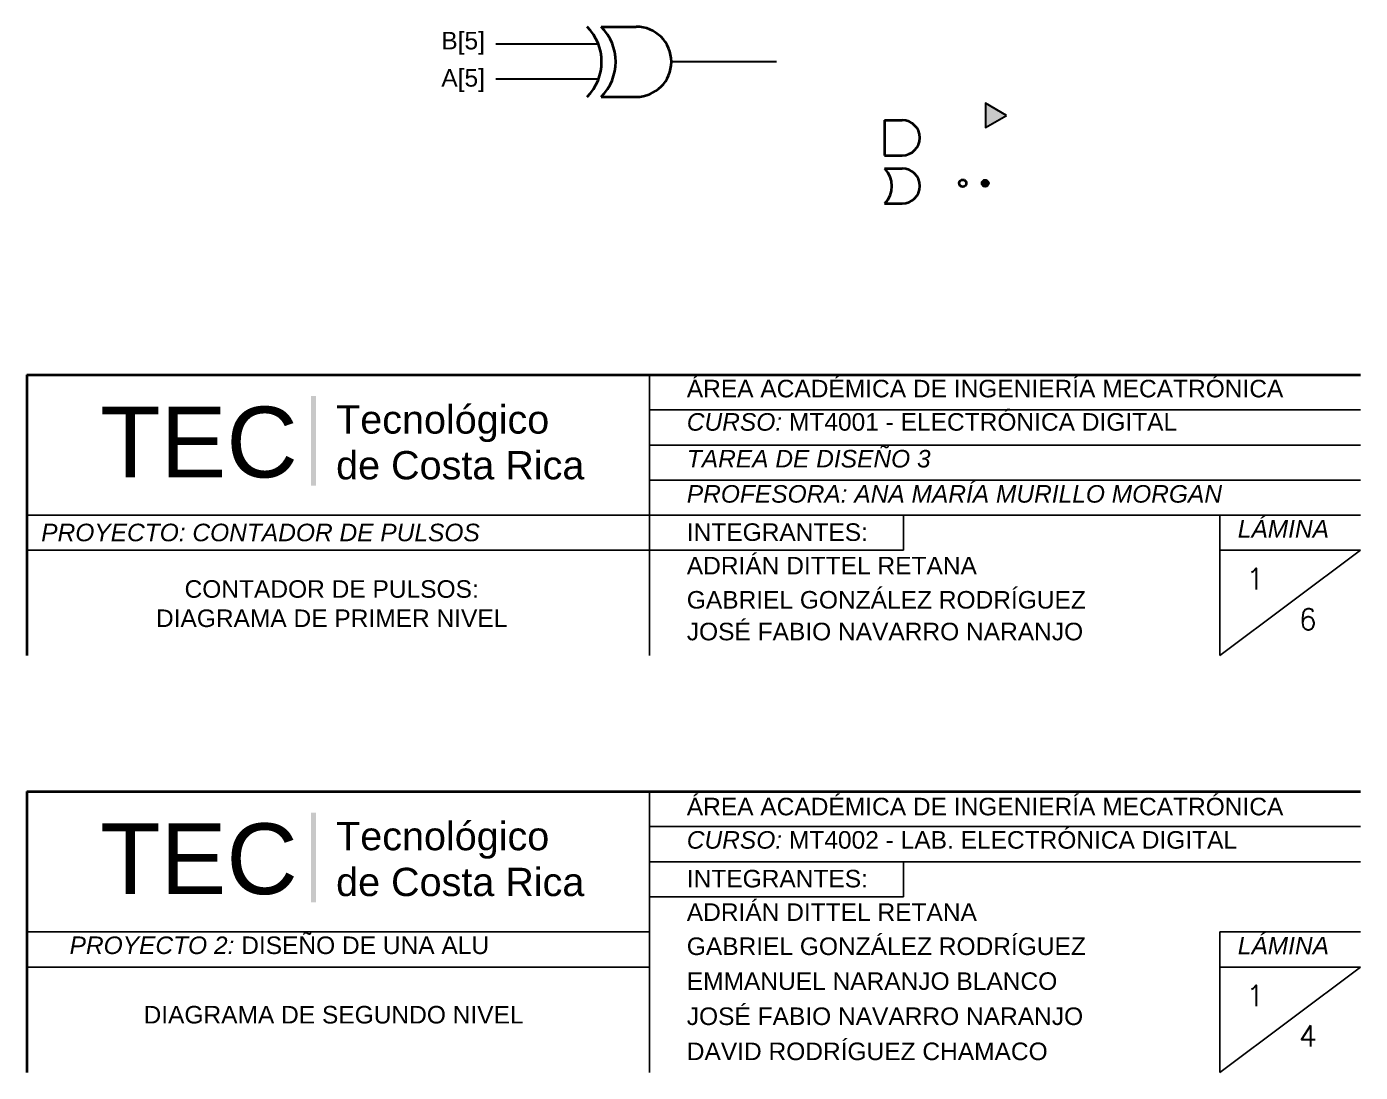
# Model space of a CAD drawing. Header units: millimetres. Extents: x -214 to 858, y 4 to 621.
# Drawn here: x -214.2 to -24.2, y 4.4 to 153.3 of the extents above; entities that cross this region are included whole.
import ezdxf

# ---------------------------------------------------------------- set-up
doc = ezdxf.new("R2010")
doc.units = ezdxf.units.MM
doc.layers.add('Cables', color=7, linetype='Continuous', lineweight=30)
doc.layers.add('Contorno', color=7, linetype='Continuous', lineweight=40)
doc.layers.add('Texto', color=7, linetype='Continuous')
doc.styles.add('PDF Arial', font='arial.ttf')
doc.styles.add('Rotulado', font='arial.ttf', dxfattribs={"height": 10})
doc.styles.add('s1', font='romans.shx')

msp = doc.modelspace()

# ---------------------------------------------------------------- hatches: boundary and pattern name
at = {"layer": 'Cables'}
h = msp.add_hatch(color=256, dxfattribs=at)
h.dxf.hatch_style = 1
h.paths.add_polyline_path([(-74.6, 140.68), (-77.6, 142.41), (-77.6, 138.95)])
h = msp.add_hatch(color=256, dxfattribs=at)
h.dxf.hatch_style = 1
h.paths.add_polyline_path([(-77.14, 131.02, 1), (-78.14, 131.02, 1)])

# ---------------------------------------------------------------- linework, layer by layer
for p, q in [((-125.48, 63.73), (-125.48, 103.73)), ((-125.48, 98.73), (-24.19, 98.73)), ((-125.48, 93.73), (-24.19, 93.73)), ((-125.48, 88.73), (-24.19, 88.73)), ((-214.19, 83.73), (-125.48, 83.73)), ((-125.48, 83.73), (-24.19, 83.73)), ((-44.19, 83.73), (-24.19, 83.73)), ((-44.19, 63.73), (-44.19, 83.73)), ((-214.19, 78.73), (-125.48, 78.73)), ((-125.48, 78.73), (-125.48, 73.73)), ((-89.28, 78.73), (-125.48, 78.73)), ((-44.19, 78.73), (-24.19, 78.73)), ((-24.19, 78.73), (-44.19, 63.73)), ((-125.48, 73.73), (-125.48, 68.73)), ((-125.48, 4.37), (-125.48, 44.37)), ((-125.48, 39.37), (-24.19, 39.37)), ((-125.48, 34.37), (-24.19, 34.37)), ((-89.28, 29.37), (-125.48, 29.37)), ((-214.19, 24.37), (-125.48, 24.37)), ((-44.19, 24.37), (-24.19, 24.37)), ((-44.19, 4.37), (-44.19, 24.37)), ((-214.19, 19.37), (-125.48, 19.37)), ((-125.48, 19.37), (-125.48, 14.37)), ((-44.19, 19.37), (-24.19, 19.37)), ((-24.19, 19.37), (-44.19, 4.37)), ((-125.48, 14.37), (-125.48, 9.37))]:
    msp.add_line(p, q)
at = {"color": 7}
for p, q in [((-89.28, 78.73), (-89.28, 83.73)), ((-89.28, 29.37), (-89.28, 34.37))]:
    msp.add_line(p, q, dxfattribs=at)
at = {"color": 251, "true_color": 0x4b4b4b, "transparency": 33554559}
for points in [[(-172.97, 100.7), (-173.69, 100.7), (-172.97, 87.95)], [(-173.69, 100.7), (-172.97, 87.95), (-173.69, 87.95)], [(-172.97, 41.35), (-173.69, 41.35), (-172.97, 28.59)], [(-173.69, 41.35), (-172.97, 28.59), (-173.69, 28.59)]]:
    msp.add_solid(points, dxfattribs=at)
at = {"layer": 'Cables', "color": 7}
for p, q in [((-132.74, 150.82), (-147.35, 150.82)), ((-132.74, 145.82), (-147.35, 145.82))]:
    msp.add_line(p, q, dxfattribs=at)
at = {"layer": 'Cables'}
msp.add_line((-107.35, 148.32), (-122.35, 148.32), dxfattribs=at)
at = {"layer": 'Cables', "color": 7}
msp.add_lwpolyline([(-74.6, 140.68), (-77.6, 142.41), (-77.6, 138.95)], close=True, dxfattribs=at)
at = {"layer": 'Cables'}
msp.add_circle((-77.64, 131.02), 0.5, dxfattribs=at)
at = {"layer": 'Contorno'}
for p, q in [((-132.35, 153.32), (-127.35, 153.32)), ((-132.35, 143.32), (-127.35, 143.32)), ((-91.96, 139.99), (-91.96, 134.99)), ((-91.96, 139.99), (-89.46, 139.99)), ((-91.96, 134.99), (-89.46, 134.99)), ((-91.96, 133.12), (-89.46, 133.12)), ((-91.96, 128.12), (-89.46, 128.12)), ((-214.19, 103.73), (-214.19, 63.73)), ((-214.19, 103.73), (-24.19, 103.73)), ((-214.19, 44.37), (-214.19, 4.37)), ((-214.19, 44.37), (-24.19, 44.37))]:
    msp.add_line(p, q, dxfattribs=at)
msp.add_circle((-80.83, 131.02), 0.5, dxfattribs=at)
for centre, radius, start, end in [((-139.35, 148.32), 7.07, 315, 45), ((-137.35, 148.32), 7.07, 315, 45), ((-127.35, 148.32), 5, 270, 90), ((-89.46, 137.49), 2.5, 270, 90), ((-94.46, 130.62), 3.54, 315, 45), ((-89.46, 130.62), 2.5, 270, 90)]:
    msp.add_arc(centre, radius, start, end, dxfattribs=at)

# ---------------------------------------------------------------- texts
at = {"color": 250, "true_color": 0x1c1c1c, "attachment_point": 7, "style": 'PDF Arial'}
for s, insert, char_height in [('TEC', (-203.73, 88.97), 10.079), ('Tecnológico', (-170.11, 94.14), 4.0315), ('de Costa Rica', (-170.11, 88.78), 4.0315), ('TEC', (-203.73, 29.61), 10.079), ('Tecnológico', (-170.11, 34.79), 4.0315), ('de Costa Rica', (-170.11, 29.42), 4.0315)]:
    msp.add_mtext(s, dxfattribs=dict(at, insert=insert, char_height=char_height))
at = {"layer": 'Texto', "color": 7, "char_height": 2.5, "attachment_point": 1, "style": 'Rotulado'}
for s, insert in [('B[5]', (-155.12, 152.58)), ('A[5]', (-155.12, 147.28))]:
    msp.add_mtext_dynamic_manual_height_columns(s, width=6.9729, gutter_width=50, heights=[3.13], dxfattribs=dict(at, insert=insert))
at = {"layer": 'Texto', "attachment_point": 1, "style": 's1'}
for s, insert, char_height, width in [('{\\fArial|b0|i0|c0|p34;ÁREA ACADÉMICA DE INGENIERÍA MECATRÓNICA}', (-120.15, 103.02), 2.5, 84.8209), ('{\\fArial|b0|i1|c0|p34;CURSO: \\fArial|b0|i0|c0|p34;MT4001 - ELECTRÓNICA DIGITAL}', (-120.15, 98.27), 2.5, 78.8124), ('{\\fArial|b0|i1|c0|p34;TAREA DE DISEÑO 3}', (-120.15, 93.03), 2.5, 78.8124), ('{\\fArial|b0|i1|c0|p34;PROFESORA: ANA MARÍA MURILLO MORGAN}', (-120.15, 88.02), 2.5, 78.8124), ('{\\fArial|b0|i1|c0|p34;LÁMINA}', (-41.66, 83.03), 2.5, 19.0829), ('{\\fArial|b0|i1|c0|p34;PROYECTO: CONTADOR DE PULSOS}', (-212.12, 82.52), 2.5, 91.3061), ('{\\fArial|b0|i0|c0|p34;INTEGRANTES:}', (-120.15, 82.57), 2.5, 28.1694), ('{\\fArial|b0|i0|c0|p34;ADRIÁN DITTEL RETANA}', (-120.15, 77.8), 2.5, 59.8937), ('1', (-40.46, 76.17), 3, 7.4367), ('\\pxqc;{\\fArial|b0|i0|c0|p34;CONTADOR DE PULSOS: \\PDIAGRAMA DE PRIMER NIVEL}', (-202.74, 74.47), 2.5, 63.9917), ('{\\fArial|b0|i0|c0|p34;GABRIEL GONZÁLEZ RODRÍGUEZ}', (-120.15, 72.93), 2.5, 59.8937), ('6', (-32.96, 70.39), 3, 9.5415), ('{\\fArial|b0|i0|c0|p34;JOSÉ FABIO NAVARRO NARANJO}', (-120.15, 68.41), 2.5, 59.8937), ('{\\fArial|b0|i0|c0|p34;ÁREA ACADÉMICA DE INGENIERÍA MECATRÓNICA}', (-120.15, 43.48), 2.5, 84.8209), ('{\\fArial|b0|i1|c0|p34;CURSO: \\fArial|b0|i0|c0|p34;MT4002 - LAB. ELECTRÓNICA DIGITAL}', (-120.15, 38.73), 2.5, 78.8124), ('{\\fArial|b0|i0|c0|p34;INTEGRANTES:}', (-120.15, 33.21), 2.5, 28.1694), ('{\\fArial|b0|i0|c0|p34;ADRIÁN DITTEL RETANA}', (-120.15, 28.44), 2.5, 59.8937), ('{\\fArial|b0|i1|c0|p34;PROYECTO 2: \\fArial|b0|i0|c0|p34;DISEÑO DE UNA ALU}', (-208.08, 23.72), 2.5, 79.4343), ('{\\fArial|b0|i0|c0|p34;GABRIEL GONZÁLEZ RODRÍGUEZ}', (-120.15, 23.58), 2.5, 59.8937), ('{\\fArial|b0|i1|c0|p34;LÁMINA}', (-41.66, 23.67), 2.5, 19.0829), ('{\\fArial|b0|i0|c0|p34;EMMANUEL NARANJO BLANCO}', (-120.15, 18.61), 2.5, 59.8937), ('1', (-40.46, 16.81), 3, 7.4367), ('\\pxqc;{\\fArial|b0|i0|c0|p34;DIAGRAMA DE SEGUNDO NIVEL}', (-202.47, 13.83), 2.5, 63.9917), ('{\\fArial|b0|i0|c0|p34;JOSÉ FABIO NAVARRO NARANJO}', (-120.15, 13.61), 2.5, 59.8937), ('4', (-32.96, 11.04), 3, 9.5415), ('{\\fArial|b0|i0|c0|p34;DAVID RODRÍGUEZ CHAMACO}', (-120.15, 8.61), 2.5, 59.8937)]:
    msp.add_mtext(s, dxfattribs=dict(at, insert=insert, char_height=char_height, width=width))

doc.saveas('drawing.dxf')
